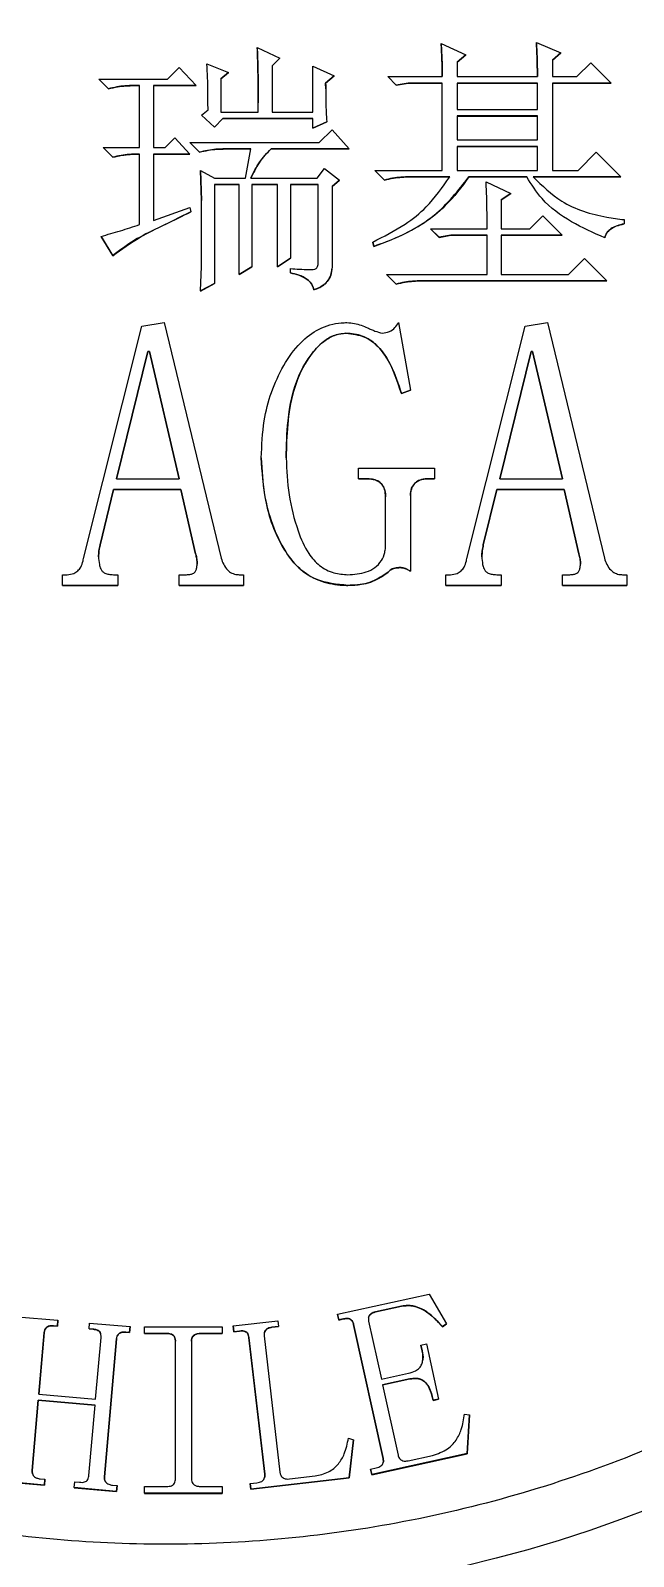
# Model space of a CAD drawing. Header units: millimetres. Extents: x 2687 to 4367, y 1046 to 2234.
# Drawn here: x 3899.8 to 3932.4, y 1903.8 to 1986.3 of the extents above; entities that cross this region are included whole.
import ezdxf

# ---------------------------------------------------------------- set-up
doc = ezdxf.new("R2010")
doc.units = ezdxf.units.MM

msp = doc.modelspace()

# ---------------------------------------------------------------- linework, layer by layer
at = {"color": 7, "linetype": 'Continuous', "lineweight": 25}
for p, q in [((3922.02, 1985.552), (3923.35, 1984.938)), ((3927.164, 1985.61), (3928.493, 1985.051)), ((3912.08, 1985.336), (3913.294, 1984.754)), ((3913.294, 1984.754), (3912.889, 1984.347)), ((3912.889, 1984.345), (3913.294, 1984.752)), ((3913.294, 1984.754), (3913.294, 1984.752)), ((3923.35, 1984.938), (3922.887, 1984.546)), ((3922.887, 1984.544), (3923.35, 1984.936)), ((3923.35, 1984.938), (3923.35, 1984.936)), ((3928.493, 1985.051), (3928.031, 1984.66)), ((3928.031, 1984.658), (3928.493, 1985.049)), ((3928.031, 1984.66), (3928.031, 1983.765)), ((3928.493, 1985.051), (3928.493, 1985.049)), ((3907.226, 1983.628), (3907.862, 1984.264)), ((3907.862, 1984.264), (3908.786, 1983.281)), ((3909.364, 1984.448), (3910.52, 1983.986)), ((3910.52, 1983.986), (3910.115, 1983.639)), ((3910.115, 1983.637), (3910.52, 1983.983)), ((3910.52, 1983.986), (3910.52, 1983.983)), ((3912.889, 1984.347), (3912.889, 1981.847)), ((3915.085, 1981.847), (3915.085, 1984.332)), ((3915.085, 1984.332), (3916.241, 1983.812)), ((3916.241, 1983.812), (3915.779, 1983.408)), ((3915.779, 1983.405), (3916.241, 1983.81)), ((3916.241, 1983.812), (3916.241, 1983.81)), ((3919.593, 1983.303), (3919.131, 1983.765)), ((3919.131, 1983.765), (3922.078, 1983.765)), ((3919.131, 1983.765), (3919.131, 1983.763)), ((3919.131, 1983.763), (3919.593, 1983.301)), ((3922.887, 1984.546), (3922.887, 1983.765)), ((3922.887, 1983.765), (3927.222, 1983.765)), ((3928.031, 1983.765), (3929.36, 1983.765)), ((3929.36, 1983.765), (3930.111, 1984.516)), ((3930.111, 1984.516), (3931.209, 1983.418)), ((3904.047, 1983.108), (3903.527, 1983.628)), ((3903.527, 1983.628), (3907.226, 1983.628)), ((3903.527, 1983.628), (3903.527, 1983.626)), ((3903.527, 1983.626), (3904.047, 1983.106)), ((3904.047, 1983.108), (3904.047, 1983.106)), ((3905.723, 1983.281), (3905.434, 1983.281)), ((3905.434, 1983.281), (3905.434, 1983.279)), ((3905.434, 1983.279), (3905.723, 1983.279)), ((3905.723, 1979.929), (3905.723, 1983.281)), ((3908.786, 1983.281), (3906.475, 1983.281)), ((3906.475, 1983.281), (3906.475, 1979.929)), ((3906.475, 1983.279), (3908.786, 1983.279)), ((3908.786, 1983.281), (3908.786, 1983.279)), ((3910.115, 1983.639), (3910.115, 1981.847)), ((3915.779, 1983.408), (3915.779, 1983.405)), ((3915.78, 1983.106), (3915.779, 1983.405)), ((3920.229, 1983.418), (3919.593, 1983.303)), ((3919.593, 1983.301), (3920.229, 1983.416)), ((3919.593, 1983.303), (3919.593, 1983.301)), ((3922.078, 1983.418), (3920.229, 1983.418)), ((3920.229, 1983.418), (3920.229, 1983.416)), ((3920.229, 1983.416), (3922.078, 1983.416)), ((3922.078, 1978.697), (3922.078, 1983.418)), ((3927.222, 1983.418), (3922.887, 1983.418)), ((3922.887, 1983.418), (3922.887, 1981.984)), ((3922.887, 1983.416), (3927.222, 1983.416)), ((3927.222, 1981.984), (3927.222, 1983.418)), ((3931.209, 1983.418), (3928.031, 1983.418)), ((3928.031, 1983.418), (3928.031, 1978.697)), ((3928.031, 1983.416), (3931.209, 1983.416)), ((3931.209, 1983.418), (3931.209, 1983.416)), ((3909.075, 1981.674), (3909.422, 1981.963)), ((3909.769, 1981.038), (3909.075, 1981.674)), ((3909.075, 1981.672), (3909.075, 1981.674)), ((3909.075, 1981.672), (3909.769, 1981.036)), ((3910.231, 1981.501), (3909.769, 1981.038)), ((3909.769, 1981.036), (3910.231, 1981.498)), ((3910.115, 1981.847), (3912.138, 1981.847)), ((3915.085, 1981.501), (3910.231, 1981.501)), ((3910.231, 1981.501), (3910.231, 1981.498)), ((3910.231, 1981.498), (3915.085, 1981.498)), ((3912.889, 1981.847), (3915.085, 1981.847)), ((3915.085, 1980.98), (3915.085, 1981.501)), ((3915.837, 1981.327), (3915.085, 1980.98)), ((3915.085, 1980.978), (3915.837, 1981.325)), ((3915.837, 1981.327), (3915.837, 1981.325)), ((3922.887, 1981.984), (3927.222, 1981.984)), ((3927.222, 1981.637), (3922.887, 1981.637)), ((3922.887, 1981.637), (3922.887, 1980.34)), ((3922.887, 1981.635), (3927.222, 1981.635)), ((3927.222, 1980.34), (3927.222, 1981.637)), ((3909.769, 1981.038), (3909.769, 1981.036)), ((3915.085, 1980.98), (3915.085, 1980.978)), ((3915.432, 1980.203), (3916.126, 1980.897)), ((3916.126, 1980.897), (3917.05, 1979.857)), ((3904.278, 1979.409), (3903.758, 1979.929)), ((3903.758, 1979.929), (3905.723, 1979.929)), ((3903.758, 1979.929), (3903.758, 1979.927)), ((3903.758, 1979.927), (3904.278, 1979.407)), ((3906.475, 1979.929), (3907.11, 1979.929)), ((3907.11, 1979.929), (3907.63, 1980.45)), ((3907.63, 1980.45), (3908.439, 1979.583)), ((3908.96, 1979.683), (3908.439, 1980.203)), ((3908.439, 1980.203), (3915.432, 1980.203)), ((3908.439, 1980.203), (3908.439, 1980.201)), ((3908.439, 1980.201), (3908.96, 1979.681)), ((3908.96, 1979.683), (3908.96, 1979.681)), ((3911.734, 1979.857), (3910.347, 1979.857)), ((3910.347, 1979.857), (3910.347, 1979.855)), ((3910.347, 1979.855), (3911.733, 1979.855)), ((3911.445, 1978.286), (3911.734, 1979.857)), ((3917.05, 1979.857), (3912.832, 1979.857)), ((3912.832, 1979.857), (3912.832, 1979.855)), ((3912.832, 1979.855), (3917.05, 1979.855)), ((3917.05, 1979.857), (3917.05, 1979.855)), ((3922.887, 1980.34), (3927.222, 1980.34)), ((3927.222, 1979.994), (3922.887, 1979.994)), ((3922.887, 1979.994), (3922.887, 1978.697)), ((3922.887, 1979.992), (3927.222, 1979.992)), ((3927.222, 1978.697), (3927.222, 1979.994)), ((3929.418, 1978.697), (3930.4, 1979.679)), ((3930.4, 1979.679), (3931.729, 1978.35)), ((3904.278, 1979.409), (3904.278, 1979.407)), ((3905.723, 1979.583), (3905.665, 1979.583)), ((3905.665, 1979.581), (3905.665, 1979.583)), ((3905.665, 1979.581), (3905.723, 1979.581)), ((3905.723, 1975.768), (3905.723, 1979.583)), ((3908.439, 1979.583), (3906.475, 1979.583)), ((3906.475, 1979.583), (3906.475, 1976)), ((3906.475, 1979.581), (3908.439, 1979.581)), ((3908.439, 1979.583), (3908.439, 1979.581)), ((3909.075, 1977.076), (3909.017, 1978.69)), ((3909.017, 1978.69), (3909.769, 1978.286)), ((3909.017, 1978.69), (3909.017, 1978.688)), ((3909.017, 1978.688), (3909.075, 1977.074)), ((3909.769, 1978.286), (3911.445, 1978.286)), ((3911.734, 1978.286), (3915.317, 1978.286)), ((3915.317, 1978.286), (3915.721, 1978.806)), ((3915.721, 1978.806), (3916.53, 1978.17)), ((3916.53, 1978.17), (3916.126, 1977.825)), ((3916.126, 1977.823), (3916.53, 1978.168)), ((3916.53, 1978.17), (3916.53, 1978.168)), ((3918.957, 1978.176), (3918.437, 1978.697)), ((3918.437, 1978.697), (3922.078, 1978.697)), ((3918.437, 1978.697), (3918.437, 1978.694)), ((3918.437, 1978.694), (3918.957, 1978.174)), ((3918.957, 1978.176), (3918.957, 1978.174)), ((3922.483, 1978.35), (3920.344, 1978.35)), ((3920.344, 1978.35), (3920.344, 1978.348)), ((3920.344, 1978.348), (3922.483, 1978.348)), ((3922.887, 1978.697), (3927.222, 1978.697)), ((3926.644, 1978.35), (3923.523, 1978.35)), ((3923.523, 1978.35), (3923.523, 1978.348)), ((3923.523, 1978.348), (3926.644, 1978.348)), ((3924.448, 1978.089), (3925.777, 1977.453)), ((3926.644, 1978.35), (3926.644, 1978.348)), ((3931.729, 1978.35), (3926.99, 1978.35)), ((3926.99, 1978.348), (3931.729, 1978.348)), ((3928.031, 1978.697), (3929.418, 1978.697)), ((3931.729, 1978.35), (3931.729, 1978.348)), ((3911.098, 1977.939), (3909.769, 1977.939)), ((3909.769, 1977.939), (3909.769, 1972.588)), ((3909.769, 1977.937), (3911.098, 1977.937)), ((3911.098, 1973.084), (3911.098, 1977.939)), ((3913.178, 1977.939), (3911.791, 1977.939)), ((3911.791, 1977.939), (3911.791, 1973.489)), ((3911.791, 1977.937), (3913.178, 1977.937)), ((3913.178, 1973.489), (3913.178, 1977.939)), ((3915.374, 1977.939), (3913.872, 1977.939)), ((3913.872, 1977.939), (3913.872, 1973.951)), ((3913.872, 1977.937), (3915.374, 1977.937)), ((3915.374, 1973.682), (3915.374, 1977.939)), ((3916.126, 1977.825), (3916.126, 1973.624)), ((3925.777, 1977.453), (3925.257, 1977.106)), ((3925.257, 1977.104), (3925.777, 1977.451)), ((3925.777, 1977.453), (3925.777, 1977.451)), ((3906.475, 1976), (3908.439, 1976.693)), ((3908.439, 1976.693), (3908.497, 1976.462)), ((3909.075, 1973.508), (3909.075, 1977.076)), ((3925.257, 1977.106), (3925.257, 1975.546)), ((3921.442, 1975.546), (3924.505, 1975.546)), ((3921.905, 1975.084), (3921.442, 1975.546)), ((3921.442, 1975.546), (3921.442, 1975.544)), ((3921.442, 1975.544), (3921.905, 1975.081)), ((3925.257, 1975.546), (3926.817, 1975.546)), ((3926.817, 1975.546), (3927.51, 1976.239)), ((3927.51, 1976.239), (3928.551, 1975.199)), ((3931.903, 1976.038), (3931.903, 1975.807)), ((3931.903, 1975.807), (3931.903, 1975.805)), ((3904.278, 1974.093), (3903.643, 1975.133)), ((3903.643, 1975.133), (3903.643, 1975.131)), ((3903.643, 1975.131), (3904.278, 1974.09)), ((3918.379, 1974.593), (3918.322, 1974.825)), ((3918.322, 1974.825), (3918.322, 1974.822)), ((3918.322, 1974.822), (3918.379, 1974.591)), ((3922.54, 1975.199), (3921.905, 1975.084)), ((3921.905, 1975.081), (3922.54, 1975.197)), ((3921.905, 1975.081), (3921.905, 1975.084)), ((3924.505, 1975.199), (3922.54, 1975.199)), ((3922.54, 1975.199), (3922.54, 1975.197)), ((3922.54, 1975.197), (3924.505, 1975.197)), ((3924.505, 1973.08), (3924.505, 1975.199)), ((3928.551, 1975.199), (3925.257, 1975.199)), ((3925.257, 1975.199), (3925.257, 1973.08)), ((3925.257, 1975.197), (3928.551, 1975.197)), ((3928.551, 1975.199), (3928.551, 1975.197)), ((3904.278, 1974.093), (3904.278, 1974.09)), ((3913.872, 1973.951), (3913.178, 1973.489)), ((3913.178, 1973.487), (3913.872, 1973.949)), ((3913.872, 1973.951), (3913.872, 1973.949)), ((3918.379, 1974.593), (3918.379, 1974.591)), ((3928.897, 1973.08), (3929.764, 1973.947)), ((3929.764, 1973.947), (3930.978, 1972.733)), ((3909.017, 1972.185), (3909.075, 1973.508)), ((3911.791, 1973.489), (3911.098, 1973.084)), ((3911.098, 1973.082), (3911.791, 1973.487)), ((3911.098, 1973.084), (3911.098, 1973.082)), ((3911.791, 1973.489), (3911.791, 1973.487)), ((3913.178, 1973.489), (3913.178, 1973.487)), ((3913.872, 1973.164), (3913.872, 1973.395)), ((3916.123, 1973.371), (3916.123, 1973.373)), ((3919.593, 1972.56), (3919.073, 1973.08)), ((3919.073, 1973.08), (3924.505, 1973.08)), ((3919.073, 1973.08), (3919.073, 1973.078)), ((3919.073, 1973.078), (3919.593, 1972.558)), ((3925.257, 1973.08), (3928.897, 1973.08)), ((3909.769, 1972.588), (3909.017, 1972.185)), ((3909.017, 1972.183), (3909.769, 1972.586)), ((3909.769, 1972.588), (3909.769, 1972.586)), ((3919.593, 1972.56), (3919.593, 1972.558)), ((3930.978, 1972.733), (3920.98, 1972.733)), ((3920.98, 1972.733), (3920.98, 1972.731)), ((3920.98, 1972.731), (3930.978, 1972.731)), ((3930.978, 1972.733), (3930.978, 1972.731)), ((3909.017, 1972.185), (3909.017, 1972.183)), ((3902.695, 1957.734), (3905.848, 1970.286)), ((3905.848, 1970.286), (3907.058, 1970.478)), ((3907.058, 1970.478), (3910.13, 1957.749)), ((3916.878, 1969.903), (3916.878, 1969.901)), ((3919.719, 1970.478), (3920.357, 1966.834)), ((3923.408, 1957.734), (3926.56, 1970.286)), ((3926.56, 1970.286), (3927.771, 1970.478)), ((3927.771, 1970.478), (3930.842, 1957.749)), ((3906.171, 1968.911), (3904.475, 1962.04)), ((3904.476, 1962.04), (3906.171, 1968.909)), ((3906.252, 1968.911), (3906.171, 1968.911)), ((3906.171, 1968.909), (3906.171, 1968.911)), ((3906.171, 1968.909), (3906.252, 1968.909)), ((3907.867, 1962.04), (3906.252, 1968.911)), ((3906.252, 1968.911), (3906.252, 1968.909)), ((3906.252, 1968.909), (3907.867, 1962.04)), ((3926.884, 1968.911), (3925.188, 1962.04)), ((3925.188, 1962.04), (3926.884, 1968.909)), ((3926.965, 1968.911), (3926.884, 1968.911)), ((3926.884, 1968.909), (3926.884, 1968.911)), ((3926.884, 1968.909), (3926.965, 1968.909)), ((3928.58, 1962.04), (3926.965, 1968.911)), ((3926.965, 1968.911), (3926.965, 1968.909)), ((3926.965, 1968.909), (3928.579, 1962.04)), ((3920.357, 1966.834), (3919.872, 1966.642)), ((3919.872, 1966.64), (3920.357, 1966.832)), ((3919.872, 1966.642), (3919.872, 1966.64)), ((3920.357, 1966.832), (3920.357, 1966.834)), ((3917.558, 1962.04), (3917.558, 1962.615)), ((3917.558, 1962.615), (3921.652, 1962.615)), ((3921.652, 1962.615), (3921.652, 1962.04)), ((3904.475, 1962.04), (3907.867, 1962.04)), ((3918.044, 1962.04), (3917.558, 1962.04)), ((3917.558, 1962.04), (3917.558, 1962.038)), ((3917.558, 1962.038), (3918.044, 1962.038)), ((3918.044, 1962.04), (3918.044, 1962.038)), ((3921.652, 1962.04), (3921.247, 1962.04)), ((3921.247, 1962.04), (3921.247, 1962.038)), ((3921.247, 1962.038), (3921.652, 1962.038)), ((3921.652, 1962.04), (3921.652, 1962.038)), ((3925.188, 1962.04), (3928.58, 1962.04)), ((3904.314, 1961.464), (3903.585, 1958.471)), ((3903.585, 1958.469), (3904.314, 1961.462)), ((3907.948, 1961.464), (3904.314, 1961.464)), ((3904.314, 1961.464), (3904.314, 1961.462)), ((3904.314, 1961.462), (3907.948, 1961.462)), ((3908.754, 1957.988), (3907.948, 1961.464)), ((3907.948, 1961.464), (3907.948, 1961.462)), ((3907.948, 1961.462), (3908.754, 1957.986)), ((3919.015, 1958.318), (3919.015, 1961.069)), ((3920.357, 1961.141), (3920.357, 1957.053)), ((3925.026, 1961.464), (3924.298, 1958.471)), ((3924.298, 1958.469), (3925.026, 1961.462)), ((3928.661, 1961.464), (3925.026, 1961.464)), ((3925.026, 1961.464), (3925.026, 1961.462)), ((3925.026, 1961.462), (3928.661, 1961.462)), ((3929.467, 1957.988), (3928.661, 1961.464)), ((3928.661, 1961.464), (3928.661, 1961.462)), ((3928.661, 1961.462), (3929.467, 1957.986)), ((3903.585, 1958.471), (3903.585, 1958.469)), ((3924.298, 1958.471), (3924.298, 1958.469)), ((3908.754, 1957.988), (3908.754, 1957.986)), ((3929.467, 1957.988), (3929.467, 1957.986)), ((3901.563, 1956.862), (3901.805, 1956.862)), ((3901.563, 1956.286), (3901.563, 1956.862)), ((3904.314, 1956.862), (3904.556, 1956.862)), ((3904.556, 1956.862), (3904.556, 1956.286)), ((3907.864, 1956.286), (3907.864, 1956.862)), ((3907.864, 1956.862), (3908.188, 1956.862)), ((3911.101, 1956.862), (3911.343, 1956.862)), ((3911.343, 1956.862), (3911.343, 1956.286)), ((3919.15, 1957.005), (3919.15, 1957.003)), ((3919.794, 1957.245), (3919.794, 1957.243)), ((3922.275, 1956.286), (3922.275, 1956.862)), ((3922.275, 1956.862), (3922.518, 1956.862)), ((3925.026, 1956.862), (3925.269, 1956.862)), ((3925.269, 1956.862), (3925.269, 1956.286)), ((3928.577, 1956.286), (3928.577, 1956.862)), ((3928.577, 1956.862), (3928.9, 1956.862)), ((3931.813, 1956.862), (3932.056, 1956.862)), ((3932.056, 1956.862), (3932.056, 1956.286)), ((3901.563, 1956.286), (3901.563, 1956.284)), ((3904.556, 1956.286), (3901.563, 1956.286)), ((3901.563, 1956.284), (3904.556, 1956.284)), ((3904.556, 1956.286), (3904.556, 1956.284)), ((3911.343, 1956.286), (3907.864, 1956.286)), ((3907.864, 1956.286), (3907.864, 1956.284)), ((3907.864, 1956.284), (3911.343, 1956.284)), ((3911.343, 1956.286), (3911.343, 1956.284)), ((3916.974, 1956.286), (3916.974, 1956.284)), ((3925.269, 1956.286), (3922.275, 1956.286)), ((3922.275, 1956.286), (3922.275, 1956.284)), ((3922.275, 1956.284), (3925.269, 1956.284)), ((3925.269, 1956.286), (3925.269, 1956.284)), ((3932.056, 1956.286), (3928.577, 1956.286)), ((3928.577, 1956.286), (3928.577, 1956.284)), ((3928.577, 1956.284), (3932.056, 1956.284)), ((3932.056, 1956.286), (3932.056, 1956.284)), ((3916.425, 1916.915), (3921.381, 1918.005)), ((3921.381, 1918.005), (3922.314, 1916.406)), ((3919.881, 1917.356), (3918.465, 1917.044)), ((3918.465, 1917.042), (3919.881, 1917.354)), ((3918.465, 1917.044), (3918.465, 1917.042)), ((3919.881, 1917.356), (3919.881, 1917.354)), ((3899.125, 1916.785), (3901.31, 1916.594)), ((3901.283, 1916.282), (3901.075, 1916.299)), ((3901.075, 1916.299), (3901.075, 1916.297)), ((3901.075, 1916.297), (3901.283, 1916.28)), ((3901.31, 1916.594), (3901.283, 1916.282)), ((3901.283, 1916.28), (3901.31, 1916.592)), ((3901.283, 1916.282), (3901.283, 1916.28)), ((3901.31, 1916.594), (3901.31, 1916.592)), ((3902.999, 1916.132), (3903.026, 1916.444)), ((3903.026, 1916.444), (3905.211, 1916.253)), ((3905.211, 1916.253), (3905.184, 1915.941)), ((3905.184, 1915.939), (3905.211, 1916.251)), ((3905.211, 1916.253), (3905.211, 1916.251)), ((3905.994, 1915.878), (3905.994, 1916.248)), ((3905.994, 1916.248), (3910.186, 1916.248)), ((3910.186, 1916.248), (3910.186, 1915.878)), ((3910.774, 1916.287), (3913.196, 1916.566)), ((3910.811, 1915.978), (3910.774, 1916.287)), ((3910.774, 1916.287), (3910.774, 1916.285)), ((3910.774, 1916.285), (3910.811, 1915.976)), ((3913.232, 1916.258), (3912.872, 1916.217)), ((3912.872, 1916.215), (3913.232, 1916.256)), ((3912.872, 1916.215), (3912.872, 1916.217)), ((3913.196, 1916.566), (3913.232, 1916.258)), ((3913.232, 1916.258), (3913.232, 1916.256)), ((3916.492, 1916.611), (3916.425, 1916.915)), ((3916.425, 1916.915), (3916.425, 1916.913)), ((3916.425, 1916.913), (3916.492, 1916.608)), ((3916.745, 1916.666), (3916.492, 1916.611)), ((3916.492, 1916.608), (3916.745, 1916.664)), ((3916.492, 1916.611), (3916.492, 1916.608)), ((3916.745, 1916.666), (3916.745, 1916.664)), ((3918.879, 1909.132), (3917.29, 1916.362)), ((3917.29, 1916.36), (3917.29, 1916.362)), ((3917.29, 1916.36), (3918.879, 1909.13)), ((3918.099, 1916.539), (3918.789, 1913.405)), ((3922.314, 1916.406), (3922.085, 1916.25)), ((3922.085, 1916.248), (3922.314, 1916.404)), ((3922.085, 1916.25), (3922.085, 1916.248)), ((3922.314, 1916.406), (3922.314, 1916.404)), ((3900.57, 1915.926), (3900.279, 1912.597)), ((3900.279, 1912.597), (3900.57, 1915.923)), ((3900.57, 1915.926), (3900.57, 1915.923)), ((3903.207, 1916.114), (3902.999, 1916.132)), ((3902.999, 1916.132), (3902.999, 1916.13)), ((3902.999, 1916.13), (3903.207, 1916.112)), ((3903.207, 1916.114), (3903.207, 1916.112)), ((3903.348, 1912.327), (3903.639, 1915.656)), ((3904.471, 1915.585), (3903.822, 1908.147)), ((3903.822, 1908.145), (3904.471, 1915.583)), ((3904.471, 1915.585), (3904.471, 1915.583)), ((3905.184, 1915.941), (3904.976, 1915.958)), ((3904.976, 1915.958), (3904.976, 1915.956)), ((3904.976, 1915.956), (3905.184, 1915.939)), ((3905.184, 1915.939), (3905.184, 1915.941)), ((3907.19, 1915.878), (3905.994, 1915.878)), ((3905.994, 1915.878), (3905.994, 1915.876)), ((3905.994, 1915.876), (3907.19, 1915.876)), ((3907.19, 1915.878), (3907.19, 1915.876)), ((3907.658, 1908.034), (3907.658, 1915.462)), ((3908.521, 1915.462), (3908.521, 1908.034)), ((3910.186, 1915.878), (3908.989, 1915.878)), ((3908.989, 1915.878), (3908.989, 1915.876)), ((3908.989, 1915.876), (3910.186, 1915.876)), ((3910.186, 1915.878), (3910.186, 1915.876)), ((3911.119, 1916.013), (3910.811, 1915.978)), ((3910.811, 1915.976), (3911.119, 1916.011)), ((3910.811, 1915.978), (3910.811, 1915.976)), ((3911.119, 1916.013), (3911.119, 1916.011)), ((3912.483, 1908.287), (3911.632, 1915.655)), ((3911.632, 1915.655), (3911.632, 1915.653)), ((3911.632, 1915.653), (3912.483, 1908.284)), ((3912.456, 1915.751), (3913.308, 1908.383)), ((3920.927, 1915.252), (3921.229, 1915.32)), ((3920.992, 1914.95), (3920.927, 1915.252)), ((3920.927, 1915.252), (3920.927, 1915.25)), ((3920.927, 1915.25), (3920.992, 1914.948)), ((3920.992, 1914.95), (3920.992, 1914.948)), ((3921.229, 1915.32), (3921.884, 1912.338)), ((3918.789, 1913.405), (3920.255, 1913.729)), ((3920.32, 1913.424), (3918.854, 1913.101)), ((3918.854, 1913.099), (3920.32, 1913.422)), ((3918.854, 1913.101), (3919.688, 1909.31)), ((3920.32, 1913.424), (3920.32, 1913.422)), ((3900.252, 1912.285), (3899.921, 1908.488)), ((3899.921, 1908.486), (3900.252, 1912.283)), ((3903.321, 1912.015), (3900.252, 1912.285)), ((3900.252, 1912.285), (3900.252, 1912.283)), ((3900.252, 1912.283), (3903.321, 1912.013)), ((3900.279, 1912.597), (3903.348, 1912.327)), ((3921.582, 1912.27), (3921.537, 1912.473)), ((3921.537, 1912.473), (3921.537, 1912.471)), ((3921.537, 1912.471), (3921.582, 1912.268)), ((3921.884, 1912.338), (3921.582, 1912.27)), ((3921.582, 1912.268), (3921.884, 1912.336)), ((3921.582, 1912.27), (3921.582, 1912.268)), ((3921.884, 1912.338), (3921.884, 1912.336)), ((3902.989, 1908.218), (3903.321, 1912.015)), ((3923.281, 1911.531), (3923.556, 1911.486)), ((3923.556, 1911.486), (3923.433, 1909.391)), ((3923.433, 1909.388), (3923.556, 1911.484)), ((3923.556, 1911.486), (3923.556, 1911.484)), ((3917.012, 1910.221), (3917.282, 1910.145)), ((3917.282, 1910.145), (3917.051, 1908.084)), ((3917.051, 1908.082), (3917.282, 1910.143)), ((3917.282, 1910.145), (3917.282, 1910.143)), ((3923.433, 1909.391), (3918.276, 1908.256)), ((3918.276, 1908.254), (3923.433, 1909.388)), ((3918.879, 1909.132), (3918.879, 1909.13)), ((3920.231, 1909.005), (3921.545, 1909.294)), ((3923.433, 1909.391), (3923.433, 1909.388)), ((3899.921, 1908.488), (3899.921, 1908.486)), ((3900.352, 1908.029), (3900.612, 1908.008)), ((3900.612, 1908.008), (3900.583, 1907.696)), ((3900.583, 1907.694), (3900.612, 1908.006)), ((3900.612, 1908.008), (3900.612, 1908.006)), ((3903.822, 1908.147), (3903.822, 1908.145)), ((3917.051, 1908.084), (3911.743, 1907.47)), ((3911.743, 1907.468), (3917.051, 1908.082)), ((3912.483, 1908.287), (3912.483, 1908.284)), ((3913.82, 1908.025), (3915.211, 1908.184)), ((3917.051, 1908.084), (3917.051, 1908.082)), ((3918.209, 1908.56), (3918.511, 1908.628)), ((3918.276, 1908.256), (3918.209, 1908.56)), ((3918.209, 1908.56), (3918.209, 1908.558)), ((3918.209, 1908.558), (3918.276, 1908.254)), ((3918.276, 1908.256), (3918.276, 1908.254)), ((3900.583, 1907.696), (3898.295, 1907.897)), ((3898.295, 1907.894), (3900.583, 1907.694)), ((3900.583, 1907.696), (3900.583, 1907.694)), ((3902.196, 1907.554), (3902.225, 1907.866)), ((3904.484, 1907.353), (3902.196, 1907.554)), ((3902.196, 1907.554), (3902.196, 1907.551)), ((3902.196, 1907.551), (3904.484, 1907.351)), ((3902.225, 1907.866), (3902.485, 1907.845)), ((3904.253, 1907.688), (3904.513, 1907.665)), ((3904.513, 1907.665), (3904.484, 1907.353)), ((3904.484, 1907.351), (3904.513, 1907.663)), ((3904.484, 1907.353), (3904.484, 1907.351)), ((3904.513, 1907.665), (3904.513, 1907.663)), ((3905.994, 1907.248), (3905.994, 1907.618)), ((3905.994, 1907.618), (3907.19, 1907.618)), ((3910.186, 1907.248), (3905.994, 1907.248)), ((3905.994, 1907.248), (3905.994, 1907.246)), ((3905.994, 1907.246), (3910.186, 1907.246)), ((3908.989, 1907.618), (3910.186, 1907.618)), ((3910.186, 1907.618), (3910.186, 1907.248)), ((3910.186, 1907.248), (3910.186, 1907.246)), ((3911.707, 1907.78), (3912.067, 1907.82)), ((3911.743, 1907.47), (3911.707, 1907.78)), ((3911.707, 1907.78), (3911.707, 1907.778)), ((3911.707, 1907.778), (3911.743, 1907.468)), ((3911.743, 1907.47), (3911.743, 1907.468))]:
    msp.add_line(p, q, dxfattribs=at)
msp.add_circle((3907.131, 1972.991), 71.5, dxfattribs=at)
for centre, start, end in [((3907.131, 1972.989), 280.30604, 349.69383), ((3907.208, 1972.616), 281.36448, 349.47139)]:
    msp.add_arc(centre, 80, start, end, dxfattribs=at)
for points, knots in [([(3838.631, 1972.997), (3838.686, 1975.086), (3838.796, 1979.264), (3839.706, 1985.603), (3841.191, 1991.955), (3843.365, 1998.321), (3846.196, 2004.544), (3849.71, 2010.567), (3853.864, 2016.259), (3858.608, 2021.52), (3863.869, 2026.264), (3869.561, 2030.418), (3875.584, 2033.931), (3881.807, 2036.763), (3888.172, 2038.934), (3894.525, 2040.429), (3900.864, 2041.307), (3907.131, 2041.592), (3913.398, 2041.307), (3919.737, 2040.429), (3926.089, 2038.934), (3932.455, 2036.763), (3938.678, 2033.931), (3944.701, 2030.418), (3950.393, 2026.264), (3955.654, 2021.52), (3960.398, 2016.259), (3964.552, 2010.567), (3968.066, 2004.544), (3970.896, 1998.321), (3973.07, 1991.956), (3974.556, 1985.603), (3975.466, 1979.264), (3975.576, 1975.086), (3975.631, 1972.997)], [0, 0, 0, 0, 0.029124, 0.058248, 0.08912, 0.119994, 0.151902, 0.184313, 0.217069, 0.25, 0.282931, 0.315687, 0.348098, 0.380006, 0.410878, 0.441752, 0.470875, 0.5, 0.529123, 0.558248, 0.58912, 0.619994, 0.651902, 0.684313, 0.717069, 0.75, 0.782931, 0.815687, 0.848098, 0.880006, 0.910878, 0.941752, 0.970875, 1, 1, 1, 1]), ([(3922.078, 1983.765), (3922.077, 1983.932), (3922.074, 1984.265), (3922.059, 1984.861), (3922.035, 1985.29), (3922.02, 1985.552)], [0, 0, 0, 0, 0.279578, 0.559168, 1, 1, 1, 1]), ([(3922.02, 1985.55), (3922.03, 1985.384), (3922.048, 1985.051), (3922.072, 1984.455), (3922.076, 1984.026), (3922.078, 1983.763)], [0, 0, 0, 0, 0.279578, 0.559168, 1, 1, 1, 1]), ([(3927.222, 1983.765), (3927.22, 1983.932), (3927.218, 1984.265), (3927.205, 1984.88), (3927.18, 1985.328), (3927.164, 1985.61)], [0, 0, 0, 0, 0.270825, 0.541657, 1, 1, 1, 1]), ([(3927.164, 1985.608), (3927.174, 1985.442), (3927.195, 1985.109), (3927.215, 1984.494), (3927.219, 1984.045), (3927.222, 1983.763)], [0, 0, 0, 0, 0.270825, 0.541661, 1, 1, 1, 1]), ([(3912.138, 1981.847), (3912.137, 1982.181), (3912.136, 1982.847), (3912.127, 1984.01), (3912.098, 1984.84), (3912.08, 1985.336)], [0, 0, 0, 0, 0.286572, 0.573139, 1, 1, 1, 1]), ([(3912.08, 1985.334), (3912.093, 1985.001), (3912.118, 1984.335), (3912.132, 1983.338), (3912.135, 1982.675), (3912.136, 1982.346)], [0, 0, 0, 0, 0.334579, 0.669145, 1, 1, 1, 1]), ([(3909.422, 1981.963), (3909.42, 1982.296), (3909.418, 1982.877), (3909.401, 1983.706), (3909.376, 1984.2), (3909.364, 1984.448)], [0, 0, 0, 0, 0.402279, 0.701072, 1, 1, 1, 1]), ([(3905.434, 1983.281), (3905.268, 1983.278), (3904.951, 1983.271), (3904.486, 1983.213), (3904.194, 1983.143), (3904.047, 1983.108)], [0, 0, 0, 0, 0.35686, 0.67714, 1, 1, 1, 1]), ([(3904.047, 1983.106), (3904.21, 1983.144), (3904.518, 1983.217), (3904.983, 1983.27), (3905.284, 1983.276), (3905.434, 1983.279)], [0, 0, 0, 0, 0.356908, 0.677314, 1, 1, 1, 1]), ([(3915.779, 1983.408), (3915.781, 1983.061), (3915.783, 1982.541), (3915.801, 1981.847), (3915.825, 1981.5), (3915.837, 1981.327)], [0, 0, 0, 0, 0.499684, 0.749744, 1, 1, 1, 1]), ([(3910.347, 1979.857), (3910.18, 1979.853), (3909.863, 1979.846), (3909.399, 1979.788), (3909.106, 1979.718), (3908.96, 1979.683)], [0, 0, 0, 0, 0.35686, 0.67714, 1, 1, 1, 1]), ([(3908.96, 1979.681), (3909.122, 1979.72), (3909.43, 1979.792), (3909.895, 1979.846), (3910.196, 1979.852), (3910.347, 1979.855)], [0, 0, 0, 0, 0.356908, 0.677314, 1, 1, 1, 1]), ([(3912.832, 1979.857), (3912.709, 1979.743), (3912.463, 1979.515), (3912.089, 1978.987), (3911.873, 1978.562), (3911.734, 1978.286)], [0, 0, 0, 0, 0.2597624, 0.5194021, 1, 1, 1, 1]), ([(3911.734, 1978.283), (3911.807, 1978.433), (3911.954, 1978.732), (3912.28, 1979.29), (3912.614, 1979.632), (3912.832, 1979.855)], [0, 0, 0, 0, 0.259337, 0.518831, 1, 1, 1, 1]), ([(3905.665, 1979.583), (3905.499, 1979.579), (3905.182, 1979.573), (3904.718, 1979.514), (3904.425, 1979.444), (3904.278, 1979.409)], [0, 0, 0, 0, 0.35686, 0.67714, 1, 1, 1, 1]), ([(3904.278, 1979.407), (3904.441, 1979.446), (3904.749, 1979.518), (3905.214, 1979.572), (3905.515, 1979.578), (3905.665, 1979.581)], [0, 0, 0, 0, 0.356908, 0.677314, 1, 1, 1, 1]), ([(3918.322, 1974.825), (3918.918, 1975.128), (3919.949, 1975.652), (3921.412, 1976.807), (3922.087, 1977.78), (3922.483, 1978.35)], [0, 0, 0, 0, 0.36202, 0.626364, 1, 1, 1, 1]), ([(3923.523, 1978.35), (3923.121, 1977.808), (3922.113, 1976.447), (3920.227, 1975.258), (3918.826, 1974.754), (3918.379, 1974.593)], [0, 0, 0, 0, 0.3105248, 0.7800713, 1, 1, 1, 1]), ([(3918.379, 1974.591), (3919.005, 1974.829), (3920.155, 1975.265), (3922.01, 1976.424), (3922.941, 1977.608), (3923.523, 1978.348)], [0, 0, 0, 0, 0.309438, 0.568719, 1, 1, 1, 1]), ([(3920.344, 1978.35), (3920.178, 1978.346), (3919.861, 1978.34), (3919.397, 1978.281), (3919.104, 1978.211), (3918.957, 1978.176)], [0, 0, 0, 0, 0.35686, 0.67714, 1, 1, 1, 1]), ([(3918.957, 1978.174), (3919.12, 1978.213), (3919.428, 1978.285), (3919.893, 1978.339), (3920.194, 1978.345), (3920.344, 1978.348)], [0, 0, 0, 0, 0.356908, 0.677314, 1, 1, 1, 1]), ([(3924.505, 1975.546), (3924.503, 1975.879), (3924.5, 1976.47), (3924.483, 1977.318), (3924.46, 1977.832), (3924.448, 1978.089)], [0, 0, 0, 0, 0.3931299, 0.6965162, 1, 1, 1, 1]), ([(3930.862, 1975.056), (3930.251, 1975.324), (3929.026, 1975.863), (3927.52, 1976.962), (3926.901, 1977.942), (3926.644, 1978.35)], [0, 0, 0, 0, 0.367157, 0.736287, 1, 1, 1, 1]), ([(3926.99, 1978.35), (3927.479, 1977.875), (3928.592, 1976.792), (3930.43, 1976.231), (3931.593, 1976.079), (3931.903, 1976.038)], [0, 0, 0, 0, 0.364385, 0.830851, 1, 1, 1, 1]), ([(3908.497, 1976.462), (3907.9, 1976.166), (3906.881, 1975.661), (3905.416, 1974.963), (3904.659, 1974.384), (3904.278, 1974.093)], [0, 0, 0, 0, 0.41234, 0.704495, 1, 1, 1, 1]), ([(3904.278, 1974.09), (3904.759, 1974.44), (3905.655, 1975.092), (3907.122, 1975.781), (3908.039, 1976.234), (3908.497, 1976.46)], [0, 0, 0, 0, 0.36689, 0.683392, 1, 1, 1, 1]), ([(3903.643, 1975.133), (3903.991, 1975.232), (3904.514, 1975.382), (3905.206, 1975.6), (3905.551, 1975.712), (3905.723, 1975.768)], [0, 0, 0, 0, 0.499885, 0.7499286, 1, 1, 1, 1]), ([(3931.903, 1975.807), (3931.777, 1975.779), (3931.526, 1975.724), (3931.21, 1975.574), (3930.986, 1975.365), (3930.892, 1975.185), (3930.867, 1975.078), (3930.862, 1975.056)], [0, 0, 0, 0, 0.282135, 0.566109, 0.757606, 0.950164, 1, 1, 1, 1]), ([(3930.862, 1975.054), (3930.892, 1975.145), (3930.948, 1975.321), (3931.178, 1975.55), (3931.502, 1975.716), (3931.767, 1975.775), (3931.903, 1975.805)], [0, 0, 0, 0, 0.208439, 0.402698, 0.695105, 1, 1, 1, 1]), ([(3913.872, 1973.395), (3914.038, 1973.383), (3914.368, 1973.359), (3914.754, 1973.344), (3915.027, 1973.333), (3915.168, 1973.346), (3915.271, 1973.4), (3915.332, 1973.47), (3915.368, 1973.568), (3915.372, 1973.641), (3915.374, 1973.682)], [0, 0, 0, 0, 0.291265, 0.577908, 0.673859, 0.770575, 0.821169, 0.872133, 0.929983, 1, 1, 1, 1]), ([(3915.143, 1972.243), (3915.108, 1972.36), (3915.043, 1972.581), (3914.745, 1972.863), (3914.348, 1973.055), (3914.026, 1973.128), (3913.872, 1973.164)], [0, 0, 0, 0, 0.215567, 0.407136, 0.716043, 1, 1, 1, 1]), ([(3913.872, 1973.161), (3914.031, 1973.125), (3914.349, 1973.052), (3914.74, 1972.862), (3915.011, 1972.607), (3915.109, 1972.393), (3915.137, 1972.267), (3915.143, 1972.241)], [0, 0, 0, 0, 0.2926721, 0.5873243, 0.7685226, 0.9515108, 1, 1, 1, 1]), ([(3916.126, 1973.624), (3916.123, 1973.454), (3916.118, 1973.156), (3915.937, 1972.762), (3915.619, 1972.437), (3915.321, 1972.316), (3915.143, 1972.243)], [0, 0, 0, 0, 0.273904, 0.481798, 0.689877, 1, 1, 1, 1]), ([(3915.143, 1972.241), (3915.356, 1972.33), (3915.689, 1972.47), (3915.993, 1972.855), (3916.105, 1973.145), (3916.11, 1973.322), (3916.111, 1973.371)], [0, 0, 0, 0, 0.427109, 0.666996, 0.906925, 1, 1, 1, 1]), ([(3975.631, 1972.997), (3975.576, 1970.908), (3975.466, 1966.73), (3974.556, 1960.391), (3973.07, 1954.039), (3970.897, 1947.673), (3968.066, 1941.45), (3964.552, 1935.427), (3960.398, 1929.735), (3955.654, 1924.474), (3950.393, 1919.73), (3944.701, 1915.576), (3938.678, 1912.063), (3932.455, 1909.231), (3926.09, 1907.06), (3919.737, 1905.564), (3913.398, 1904.687), (3907.131, 1904.402), (3900.864, 1904.687), (3894.525, 1905.564), (3888.173, 1907.06), (3881.807, 1909.231), (3875.584, 1912.063), (3869.561, 1915.576), (3863.869, 1919.73), (3858.608, 1924.474), (3853.864, 1929.735), (3849.71, 1935.427), (3846.196, 1941.45), (3843.365, 1947.673), (3841.192, 1954.038), (3839.706, 1960.391), (3838.796, 1966.73), (3838.686, 1970.908), (3838.631, 1972.997)], [0, 0, 0, 0, 0.029124, 0.058248, 0.08912, 0.119994, 0.151902, 0.184313, 0.217069, 0.25, 0.282931, 0.315687, 0.348098, 0.380006, 0.410878, 0.441752, 0.470875, 0.5, 0.529123, 0.558248, 0.58912, 0.619994, 0.651902, 0.684313, 0.717069, 0.75, 0.782931, 0.815687, 0.848098, 0.880006, 0.910878, 0.941752, 0.970875, 1, 1, 1, 1]), ([(3920.98, 1972.733), (3920.813, 1972.73), (3920.497, 1972.723), (3920.032, 1972.665), (3919.74, 1972.595), (3919.593, 1972.56)], [0, 0, 0, 0, 0.35686, 0.67714, 1, 1, 1, 1]), ([(3919.593, 1972.558), (3919.755, 1972.596), (3920.064, 1972.669), (3920.529, 1972.722), (3920.829, 1972.728), (3920.98, 1972.731)], [0, 0, 0, 0, 0.356908, 0.677314, 1, 1, 1, 1]), ([(3912.302, 1963.178), (3912.331, 1963.847), (3912.404, 1965.569), (3913.158, 1967.734), (3914.309, 1969.362), (3915.387, 1970.198), (3916.309, 1970.458), (3916.826, 1970.475), (3916.929, 1970.478)], [0, 0, 0, 0, 0.211208, 0.543916, 0.70607, 0.836311, 0.967456, 1, 1, 1, 1]), ([(3916.878, 1969.903), (3916.64, 1969.873), (3916.167, 1969.813), (3915.417, 1969.297), (3914.611, 1968.31), (3913.974, 1966.783), (3913.687, 1964.983), (3913.659, 1963.781), (3913.645, 1963.178)], [0, 0, 0, 0, 0.087728, 0.173959, 0.328461, 0.554861, 0.777023, 1, 1, 1, 1]), ([(3913.645, 1963.176), (3913.662, 1963.843), (3913.7, 1965.343), (3914.093, 1967.31), (3914.931, 1968.734), (3915.637, 1969.478), (3916.295, 1969.844), (3916.695, 1969.883), (3916.878, 1969.901)], [0, 0, 0, 0, 0.247052, 0.556194, 0.728456, 0.852184, 0.932583, 1, 1, 1, 1]), ([(3919.872, 1966.642), (3919.664, 1967.286), (3919.361, 1968.226), (3918.587, 1969.277), (3917.795, 1969.815), (3917.179, 1969.874), (3916.878, 1969.903)], [0, 0, 0, 0, 0.421189, 0.615596, 0.812628, 1, 1, 1, 1]), ([(3916.878, 1969.901), (3917.221, 1969.863), (3917.86, 1969.792), (3918.722, 1969.15), (3919.413, 1968.085), (3919.704, 1967.169), (3919.872, 1966.64)], [0, 0, 0, 0, 0.212922, 0.397633, 0.652348, 1, 1, 1, 1]), ([(3916.929, 1970.478), (3917.067, 1970.468), (3917.328, 1970.449), (3917.7, 1970.336), (3917.929, 1970.239), (3918.044, 1970.19)], [0, 0, 0, 0, 0.356459, 0.676253, 1, 1, 1, 1]), ([(3918.044, 1970.19), (3918.109, 1970.162), (3918.239, 1970.105), (3918.499, 1969.992), (3918.705, 1969.938), (3918.841, 1969.903)], [0, 0, 0, 0, 0.251708, 0.503436, 1, 1, 1, 1]), ([(3918.841, 1969.903), (3918.971, 1969.922), (3919.226, 1969.959), (3919.531, 1970.187), (3919.659, 1970.385), (3919.719, 1970.478)], [0, 0, 0, 0, 0.356531, 0.696322, 1, 1, 1, 1]), ([(3916.974, 1956.286), (3916.387, 1956.342), (3915.395, 1956.436), (3914.221, 1957.244), (3913.186, 1958.664), (3912.451, 1960.7), (3912.348, 1962.412), (3912.302, 1963.178)], [0, 0, 0, 0, 0.187422, 0.316972, 0.445984, 0.752119, 1, 1, 1, 1]), ([(3912.302, 1963.176), (3912.335, 1962.507), (3912.396, 1961.286), (3912.867, 1959.573), (3913.498, 1958.179), (3914.389, 1957.072), (3915.5, 1956.451), (3916.405, 1956.299), (3916.884, 1956.286), (3916.974, 1956.284)], [0, 0, 0, 0, 0.215958, 0.393484, 0.570524, 0.707459, 0.84524, 0.970964, 1, 1, 1, 1]), ([(3913.645, 1963.178), (3913.674, 1962.509), (3913.733, 1961.169), (3914.188, 1959.43), (3914.723, 1958.106), (3915.419, 1957.323), (3916.178, 1956.917), (3916.725, 1956.879), (3916.98, 1956.862)], [0, 0, 0, 0, 0.254742, 0.50973, 0.682774, 0.792634, 0.903219, 1, 1, 1, 1]), ([(3919.015, 1961.069), (3919.008, 1961.205), (3918.998, 1961.428), (3918.862, 1961.712), (3918.662, 1961.906), (3918.376, 1962.026), (3918.16, 1962.035), (3918.044, 1962.04)], [0, 0, 0, 0, 0.257856, 0.422334, 0.5883, 0.779578, 1, 1, 1, 1]), ([(3918.044, 1962.038), (3918.18, 1962.031), (3918.403, 1962.02), (3918.687, 1961.884), (3918.881, 1961.685), (3919.001, 1961.399), (3919.01, 1961.183), (3919.015, 1961.067)], [0, 0, 0, 0, 0.257856, 0.422334, 0.5883, 0.779578, 1, 1, 1, 1]), ([(3921.247, 1962.04), (3921.114, 1962.029), (3920.89, 1962.011), (3920.623, 1961.837), (3920.453, 1961.621), (3920.367, 1961.377), (3920.36, 1961.212), (3920.357, 1961.141)], [0, 0, 0, 0, 0.277602, 0.465557, 0.653489, 0.849158, 1, 1, 1, 1]), ([(3920.357, 1961.139), (3920.367, 1961.272), (3920.385, 1961.498), (3920.56, 1961.772), (3920.776, 1961.945), (3921.019, 1962.028), (3921.177, 1962.035), (3921.247, 1962.038)], [0, 0, 0, 0, 0.27733, 0.471434, 0.665879, 0.852753, 1, 1, 1, 1]), ([(3903.585, 1958.471), (3903.575, 1958.418), (3903.554, 1958.313), (3903.52, 1958.1), (3903.511, 1957.94), (3903.504, 1957.833)], [0, 0, 0, 0, 0.2502199, 0.5005081, 1, 1, 1, 1]), ([(3903.504, 1957.83), (3903.507, 1957.884), (3903.511, 1957.992), (3903.535, 1958.205), (3903.565, 1958.363), (3903.585, 1958.469)], [0, 0, 0, 0, 0.250219, 0.500495, 1, 1, 1, 1]), ([(3916.98, 1956.862), (3917.319, 1956.882), (3917.832, 1956.912), (3918.45, 1957.221), (3918.809, 1957.592), (3918.963, 1957.99), (3919.001, 1958.233), (3919.015, 1958.318)], [0, 0, 0, 0, 0.362877, 0.547963, 0.734409, 0.906428, 1, 1, 1, 1]), ([(3921.265, 1895.265), (3923.761, 1895.792), (3928.798, 1896.854), (3936.175, 1899.393), (3943.417, 1902.662), (3950.396, 1906.725), (3956.999, 1911.536), (3963.093, 1917.029), (3968.585, 1923.122), (3973.397, 1929.725), (3977.46, 1936.704), (3980.729, 1943.946), (3983.268, 1951.323), (3984.33, 1956.361), (3984.856, 1958.857)], [0, 0, 0, 0, 0.079959, 0.161371, 0.244142, 0.328893, 0.414217, 0.5, 0.585778, 0.671102, 0.755858, 0.838624, 0.920039, 1, 1, 1, 1]), ([(3924.298, 1958.471), (3924.287, 1958.418), (3924.266, 1958.313), (3924.233, 1958.1), (3924.223, 1957.94), (3924.217, 1957.833)], [0, 0, 0, 0, 0.25022, 0.500508, 1, 1, 1, 1]), ([(3924.217, 1957.83), (3924.219, 1957.884), (3924.223, 1957.992), (3924.248, 1958.205), (3924.278, 1958.363), (3924.298, 1958.469)], [0, 0, 0, 0, 0.250219, 0.500495, 1, 1, 1, 1]), ([(3901.805, 1956.862), (3901.929, 1956.876), (3902.139, 1956.899), (3902.395, 1957.06), (3902.58, 1957.292), (3902.655, 1957.533), (3902.687, 1957.692), (3902.695, 1957.734)], [0, 0, 0, 0, 0.268165, 0.456817, 0.645375, 0.906381, 1, 1, 1, 1]), ([(3903.504, 1957.833), (3903.513, 1957.693), (3903.527, 1957.472), (3903.606, 1957.207), (3903.703, 1957.04), (3903.857, 1956.931), (3904.067, 1956.872), (3904.228, 1956.865), (3904.314, 1956.862)], [0, 0, 0, 0, 0.284135, 0.450473, 0.560568, 0.671794, 0.825494, 1, 1, 1, 1]), ([(3908.188, 1956.862), (3908.275, 1956.863), (3908.416, 1956.866), (3908.584, 1956.911), (3908.692, 1956.968), (3908.764, 1957.066), (3908.815, 1957.222), (3908.828, 1957.352), (3908.835, 1957.428)], [0, 0, 0, 0, 0.25713, 0.418126, 0.515419, 0.613557, 0.771961, 1, 1, 1, 1]), ([(3908.835, 1957.428), (3908.834, 1957.476), (3908.831, 1957.571), (3908.816, 1957.76), (3908.779, 1957.897), (3908.754, 1957.988)], [0, 0, 0, 0, 0.25103, 0.502225, 1, 1, 1, 1]), ([(3908.754, 1957.986), (3908.767, 1957.94), (3908.792, 1957.849), (3908.829, 1957.663), (3908.833, 1957.52), (3908.835, 1957.426)], [0, 0, 0, 0, 0.251018, 0.502255, 1, 1, 1, 1]), ([(3910.13, 1957.749), (3910.172, 1957.636), (3910.256, 1957.411), (3910.442, 1957.122), (3910.702, 1956.935), (3910.929, 1956.867), (3911.063, 1956.863), (3911.101, 1956.862)], [0, 0, 0, 0, 0.25387, 0.509596, 0.715202, 0.920342, 1, 1, 1, 1]), ([(3922.518, 1956.862), (3922.641, 1956.876), (3922.851, 1956.899), (3923.107, 1957.06), (3923.292, 1957.292), (3923.367, 1957.533), (3923.399, 1957.692), (3923.408, 1957.734)], [0, 0, 0, 0, 0.268165, 0.456817, 0.645375, 0.906381, 1, 1, 1, 1]), ([(3924.217, 1957.833), (3924.226, 1957.693), (3924.24, 1957.472), (3924.318, 1957.207), (3924.415, 1957.04), (3924.569, 1956.931), (3924.779, 1956.872), (3924.94, 1956.865), (3925.026, 1956.862)], [0, 0, 0, 0, 0.284135, 0.450473, 0.560568, 0.671794, 0.825494, 1, 1, 1, 1]), ([(3928.9, 1956.862), (3928.987, 1956.863), (3929.128, 1956.866), (3929.296, 1956.911), (3929.404, 1956.968), (3929.477, 1957.066), (3929.528, 1957.222), (3929.54, 1957.352), (3929.548, 1957.428)], [0, 0, 0, 0, 0.2571295, 0.4181259, 0.5154186, 0.6135569, 0.7719613, 1, 1, 1, 1]), ([(3929.548, 1957.428), (3929.546, 1957.476), (3929.544, 1957.571), (3929.528, 1957.76), (3929.491, 1957.897), (3929.467, 1957.988)], [0, 0, 0, 0, 0.25103, 0.502225, 1, 1, 1, 1]), ([(3929.467, 1957.986), (3929.479, 1957.94), (3929.504, 1957.849), (3929.542, 1957.663), (3929.545, 1957.52), (3929.548, 1957.426)], [0, 0, 0, 0, 0.251018, 0.502255, 1, 1, 1, 1]), ([(3930.842, 1957.749), (3930.884, 1957.636), (3930.968, 1957.411), (3931.154, 1957.122), (3931.415, 1956.935), (3931.641, 1956.867), (3931.776, 1956.863), (3931.813, 1956.862)], [0, 0, 0, 0, 0.2538701, 0.5095964, 0.7152017, 0.9203422, 1, 1, 1, 1]), ([(3919.15, 1957.005), (3918.87, 1956.811), (3918.297, 1956.411), (3917.502, 1956.294), (3917.061, 1956.288), (3916.974, 1956.286)], [0, 0, 0, 0, 0.432658, 0.887677, 1, 1, 1, 1]), ([(3916.974, 1956.284), (3917.224, 1956.294), (3917.811, 1956.318), (3918.574, 1956.568), (3918.997, 1956.888), (3919.15, 1957.003)], [0, 0, 0, 0, 0.320542, 0.754485, 1, 1, 1, 1]), ([(3919.794, 1957.245), (3919.723, 1957.243), (3919.559, 1957.237), (3919.327, 1957.164), (3919.203, 1957.053), (3919.15, 1957.005)], [0, 0, 0, 0, 0.301306, 0.696717, 1, 1, 1, 1]), ([(3919.15, 1957.003), (3919.228, 1957.069), (3919.384, 1957.199), (3919.624, 1957.238), (3919.759, 1957.242), (3919.794, 1957.243)], [0, 0, 0, 0, 0.426655, 0.850134, 1, 1, 1, 1]), ([(3920.357, 1957.053), (3920.313, 1957.079), (3920.225, 1957.13), (3920.063, 1957.21), (3919.913, 1957.242), (3919.814, 1957.245), (3919.794, 1957.245)], [0, 0, 0, 0, 0.252541, 0.505388, 0.89895, 1, 1, 1, 1]), ([(3919.794, 1957.243), (3919.845, 1957.241), (3919.977, 1957.237), (3920.168, 1957.162), (3920.297, 1957.086), (3920.357, 1957.051)], [0, 0, 0, 0, 0.252658, 0.653877, 1, 1, 1, 1]), ([(3918.465, 1917.044), (3918.387, 1917.02), (3918.269, 1916.984), (3918.148, 1916.869), (3918.091, 1916.757), (3918.08, 1916.642), (3918.093, 1916.571), (3918.099, 1916.539)], [0, 0, 0, 0, 0.339866, 0.516986, 0.694619, 0.862206, 1, 1, 1, 1]), ([(3918.101, 1916.743), (3918.107, 1916.768), (3918.124, 1916.83), (3918.2, 1916.922), (3918.318, 1917.002), (3918.417, 1917.029), (3918.465, 1917.042)], [0, 0, 0, 0, 0.153617, 0.387639, 0.698766, 1, 1, 1, 1]), ([(3922.085, 1916.25), (3921.895, 1916.458), (3921.515, 1916.874), (3920.876, 1917.297), (3920.288, 1917.422), (3919.991, 1917.374), (3919.881, 1917.356)], [0, 0, 0, 0, 0.324948, 0.652823, 0.870839, 1, 1, 1, 1]), ([(3919.881, 1917.354), (3920.049, 1917.375), (3920.415, 1917.421), (3921.072, 1917.193), (3921.627, 1916.76), (3921.959, 1916.388), (3922.085, 1916.248)], [0, 0, 0, 0, 0.194478, 0.422538, 0.782169, 1, 1, 1, 1]), ([(3901.075, 1916.299), (3901.005, 1916.301), (3900.889, 1916.305), (3900.746, 1916.245), (3900.654, 1916.168), (3900.591, 1916.06), (3900.578, 1915.975), (3900.57, 1915.926)], [0, 0, 0, 0, 0.290077, 0.48445, 0.638173, 0.79153, 1, 1, 1, 1]), ([(3900.57, 1915.923), (3900.579, 1915.976), (3900.594, 1916.068), (3900.666, 1916.18), (3900.775, 1916.26), (3900.917, 1916.305), (3901.024, 1916.3), (3901.075, 1916.297)], [0, 0, 0, 0, 0.224861, 0.386581, 0.549015, 0.787195, 1, 1, 1, 1]), ([(3912.872, 1916.217), (3912.799, 1916.203), (3912.686, 1916.181), (3912.557, 1916.092), (3912.482, 1915.997), (3912.448, 1915.877), (3912.453, 1915.795), (3912.456, 1915.751)], [0, 0, 0, 0, 0.311431, 0.483158, 0.654996, 0.813001, 1, 1, 1, 1]), ([(3912.471, 1915.939), (3912.483, 1915.972), (3912.512, 1916.048), (3912.626, 1916.146), (3912.755, 1916.199), (3912.846, 1916.212), (3912.872, 1916.215)], [0, 0, 0, 0, 0.200139, 0.468383, 0.843354, 1, 1, 1, 1]), ([(3916.745, 1916.664), (3916.834, 1916.681), (3916.959, 1916.704), (3917.116, 1916.654), (3917.205, 1916.574), (3917.262, 1916.471), (3917.281, 1916.394), (3917.29, 1916.36)], [0, 0, 0, 0, 0.369411, 0.518582, 0.668914, 0.853903, 1, 1, 1, 1]), ([(3917.29, 1916.362), (3917.274, 1916.419), (3917.249, 1916.511), (3917.168, 1916.616), (3917.07, 1916.677), (3916.923, 1916.7), (3916.813, 1916.679), (3916.745, 1916.666)], [0, 0, 0, 0, 0.243865, 0.391737, 0.541046, 0.710969, 1, 1, 1, 1]), ([(3903.639, 1915.656), (3903.641, 1915.714), (3903.645, 1915.81), (3903.599, 1915.931), (3903.536, 1916.013), (3903.421, 1916.079), (3903.307, 1916.103), (3903.224, 1916.112), (3903.207, 1916.114)], [0, 0, 0, 0, 0.237356, 0.392761, 0.524029, 0.65536, 0.93072, 1, 1, 1, 1]), ([(3903.207, 1916.112), (3903.299, 1916.101), (3903.427, 1916.085), (3903.56, 1915.987), (3903.609, 1915.911), (3903.62, 1915.859), (3903.624, 1915.843)], [0, 0, 0, 0, 0.508362, 0.70662, 0.904854, 1, 1, 1, 1]), ([(3904.976, 1915.958), (3904.906, 1915.96), (3904.79, 1915.964), (3904.647, 1915.904), (3904.555, 1915.827), (3904.492, 1915.719), (3904.479, 1915.634), (3904.471, 1915.585)], [0, 0, 0, 0, 0.290077, 0.48445, 0.638173, 0.79153, 1, 1, 1, 1]), ([(3904.471, 1915.583), (3904.48, 1915.636), (3904.495, 1915.727), (3904.566, 1915.839), (3904.676, 1915.919), (3904.818, 1915.964), (3904.925, 1915.959), (3904.976, 1915.956)], [0, 0, 0, 0, 0.224861, 0.386581, 0.549015, 0.787195, 1, 1, 1, 1]), ([(3907.658, 1915.462), (3907.655, 1915.523), (3907.651, 1915.62), (3907.591, 1915.742), (3907.513, 1915.816), (3907.377, 1915.872), (3907.267, 1915.876), (3907.19, 1915.878)], [0, 0, 0, 0, 0.250411, 0.398556, 0.54744, 0.686236, 1, 1, 1, 1]), ([(3907.19, 1915.876), (3907.264, 1915.874), (3907.375, 1915.87), (3907.513, 1915.814), (3907.592, 1915.738), (3907.646, 1915.627), (3907.657, 1915.531), (3907.658, 1915.47), (3907.658, 1915.46)], [0, 0, 0, 0, 0.3046765, 0.4550368, 0.6065485, 0.7453901, 0.9603697, 1, 1, 1, 1]), ([(3908.989, 1915.878), (3908.919, 1915.874), (3908.803, 1915.866), (3908.665, 1915.794), (3908.58, 1915.707), (3908.529, 1915.595), (3908.524, 1915.51), (3908.521, 1915.462)], [0, 0, 0, 0, 0.294404, 0.487725, 0.643608, 0.799347, 1, 1, 1, 1]), ([(3908.521, 1915.46), (3908.525, 1915.513), (3908.53, 1915.605), (3908.592, 1915.723), (3908.691, 1915.81), (3908.828, 1915.869), (3908.936, 1915.874), (3908.989, 1915.876)], [0, 0, 0, 0, 0.222894, 0.384836, 0.547319, 0.773072, 1, 1, 1, 1]), ([(3911.632, 1915.655), (3911.619, 1915.723), (3911.599, 1915.824), (3911.517, 1915.937), (3911.423, 1915.999), (3911.284, 1916.027), (3911.181, 1916.018), (3911.119, 1916.013)], [0, 0, 0, 0, 0.2826647, 0.4248628, 0.5676053, 0.7445144, 1, 1, 1, 1]), ([(3911.119, 1916.011), (3911.197, 1916.017), (3911.31, 1916.026), (3911.453, 1915.982), (3911.541, 1915.911), (3911.606, 1915.798), (3911.622, 1915.705), (3911.632, 1915.653)], [0, 0, 0, 0, 0.3210751, 0.4658967, 0.6115923, 0.7798131, 1, 1, 1, 1]), ([(3920.255, 1913.729), (3920.386, 1913.764), (3920.599, 1913.822), (3920.849, 1914.004), (3920.984, 1914.216), (3921.051, 1914.514), (3921.029, 1914.761), (3920.997, 1914.924), (3920.992, 1914.95)], [0, 0, 0, 0, 0.246726, 0.399887, 0.554031, 0.695763, 0.951068, 1, 1, 1, 1]), ([(3920.992, 1914.948), (3921.026, 1914.795), (3921.064, 1914.624), (3921.025, 1914.457), (3921.021, 1914.439)], [0, 0, 0, 0, 0.889779, 1, 1, 1, 1]), ([(3920.32, 1913.422), (3920.482, 1913.446), (3920.731, 1913.481), (3921.046, 1913.351), (3921.274, 1913.14), (3921.444, 1912.836), (3921.508, 1912.587), (3921.537, 1912.471)], [0, 0, 0, 0, 0.2732649, 0.4182085, 0.5628225, 0.7952579, 1, 1, 1, 1]), ([(3921.537, 1912.473), (3921.484, 1912.664), (3921.404, 1912.949), (3921.162, 1913.265), (3920.922, 1913.419), (3920.627, 1913.475), (3920.432, 1913.443), (3920.32, 1913.424)], [0, 0, 0, 0, 0.333895, 0.499037, 0.66578, 0.808284, 1, 1, 1, 1]), ([(3921.545, 1909.294), (3921.836, 1909.388), (3922.336, 1909.55), (3922.852, 1910.102), (3923.163, 1910.755), (3923.238, 1911.25), (3923.281, 1911.531)], [0, 0, 0, 0, 0.295552, 0.509146, 0.721996, 1, 1, 1, 1]), ([(3915.211, 1908.184), (3915.458, 1908.238), (3915.934, 1908.34), (3916.483, 1908.802), (3916.851, 1909.444), (3916.953, 1909.936), (3917.012, 1910.221)], [0, 0, 0, 0, 0.254501, 0.491089, 0.704746, 1, 1, 1, 1]), ([(3918.511, 1908.628), (3918.601, 1908.651), (3918.727, 1908.683), (3918.848, 1908.798), (3918.896, 1908.914), (3918.9, 1909.03), (3918.884, 1909.106), (3918.879, 1909.132)], [0, 0, 0, 0, 0.37884, 0.527566, 0.676229, 0.889817, 1, 1, 1, 1]), ([(3918.879, 1909.13), (3918.895, 1909.057), (3918.911, 1908.984), (3918.888, 1908.916), (3918.888, 1908.915)], [0, 0, 0, 0, 0.9942063, 1, 1, 1, 1]), ([(3919.688, 1909.31), (3919.708, 1909.248), (3919.738, 1909.151), (3919.838, 1909.051), (3919.957, 1908.999), (3920.093, 1908.98), (3920.189, 1908.998), (3920.231, 1909.005)], [0, 0, 0, 0, 0.271137, 0.427796, 0.584166, 0.818016, 1, 1, 1, 1]), ([(3899.94, 1908.304), (3899.932, 1908.328), (3899.915, 1908.387), (3899.919, 1908.449), (3899.921, 1908.486)], [0, 0, 0, 0, 0.41224, 1, 1, 1, 1]), ([(3899.921, 1908.488), (3899.919, 1908.431), (3899.917, 1908.336), (3899.972, 1908.214), (3900.054, 1908.129), (3900.182, 1908.058), (3900.288, 1908.04), (3900.352, 1908.029)], [0, 0, 0, 0, 0.238138, 0.394231, 0.549692, 0.728395, 1, 1, 1, 1]), ([(3902.485, 1907.845), (3902.577, 1907.839), (3902.706, 1907.832), (3902.856, 1907.906), (3902.932, 1907.996), (3902.975, 1908.104), (3902.985, 1908.183), (3902.989, 1908.218)], [0, 0, 0, 0, 0.3758207, 0.5238074, 0.6720575, 0.8532035, 1, 1, 1, 1]), ([(3903.841, 1907.963), (3903.833, 1907.987), (3903.816, 1908.046), (3903.819, 1908.108), (3903.822, 1908.145)], [0, 0, 0, 0, 0.41224, 1, 1, 1, 1]), ([(3903.822, 1908.147), (3903.82, 1908.09), (3903.818, 1907.995), (3903.873, 1907.873), (3903.955, 1907.788), (3904.083, 1907.717), (3904.189, 1907.699), (3904.253, 1907.688)], [0, 0, 0, 0, 0.238138, 0.394231, 0.549692, 0.728395, 1, 1, 1, 1]), ([(3907.19, 1907.618), (3907.28, 1907.622), (3907.405, 1907.627), (3907.546, 1907.705), (3907.619, 1907.798), (3907.655, 1907.913), (3907.657, 1907.996), (3907.658, 1908.034)], [0, 0, 0, 0, 0.3640306, 0.510061, 0.6558643, 0.8438409, 1, 1, 1, 1]), ([(3908.521, 1908.034), (3908.525, 1907.984), (3908.53, 1907.895), (3908.588, 1907.777), (3908.683, 1907.689), (3908.821, 1907.63), (3908.93, 1907.622), (3908.989, 1907.618)], [0, 0, 0, 0, 0.210223, 0.375759, 0.542534, 0.746796, 1, 1, 1, 1]), ([(3912.067, 1907.82), (3912.156, 1907.835), (3912.28, 1907.854), (3912.413, 1907.95), (3912.471, 1908.052), (3912.494, 1908.169), (3912.487, 1908.249), (3912.483, 1908.287)], [0, 0, 0, 0, 0.36734, 0.515297, 0.663697, 0.845087, 1, 1, 1, 1]), ([(3912.483, 1908.284), (3912.491, 1908.225), (3912.499, 1908.157), (3912.476, 1908.096), (3912.474, 1908.089)], [0, 0, 0, 0, 0.88537, 1, 1, 1, 1]), ([(3913.308, 1908.383), (3913.317, 1908.33), (3913.334, 1908.238), (3913.411, 1908.129), (3913.521, 1908.054), (3913.663, 1908.014), (3913.769, 1908.021), (3913.82, 1908.025)], [0, 0, 0, 0, 0.226887, 0.389122, 0.551824, 0.783972, 1, 1, 1, 1])]:
    msp.add_open_spline(points, degree=3, knots=knots, dxfattribs=at)
msp.add_open_spline([(3985.861, 1958.072), (3985.297, 1955.457), (3984.167, 1950.228), (3981.488, 1942.648), (3978.119, 1935.36), (3974.023, 1928.45), (3969.259, 1921.983), (3963.871, 1916.026), (3957.914, 1910.639), (3951.448, 1905.875), (3944.537, 1901.779), (3937.249, 1898.41), (3929.67, 1895.731), (3924.44, 1894.602), (3921.825, 1894.037)], degree=3, dxfattribs=at)

doc.saveas('drawing.dxf')
